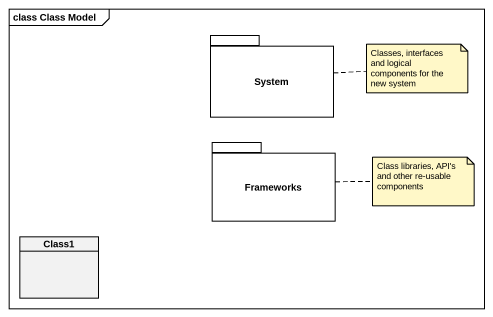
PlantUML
@startuml
mainframe class Class Model
hide circle
hide empty members
package System {
}
package Frameworks {
}
class Class1
note right of System : Classes, interfaces and logical components for the new system
note right of Frameworks : Class libraries, API's and other re-usable components
@enduml
